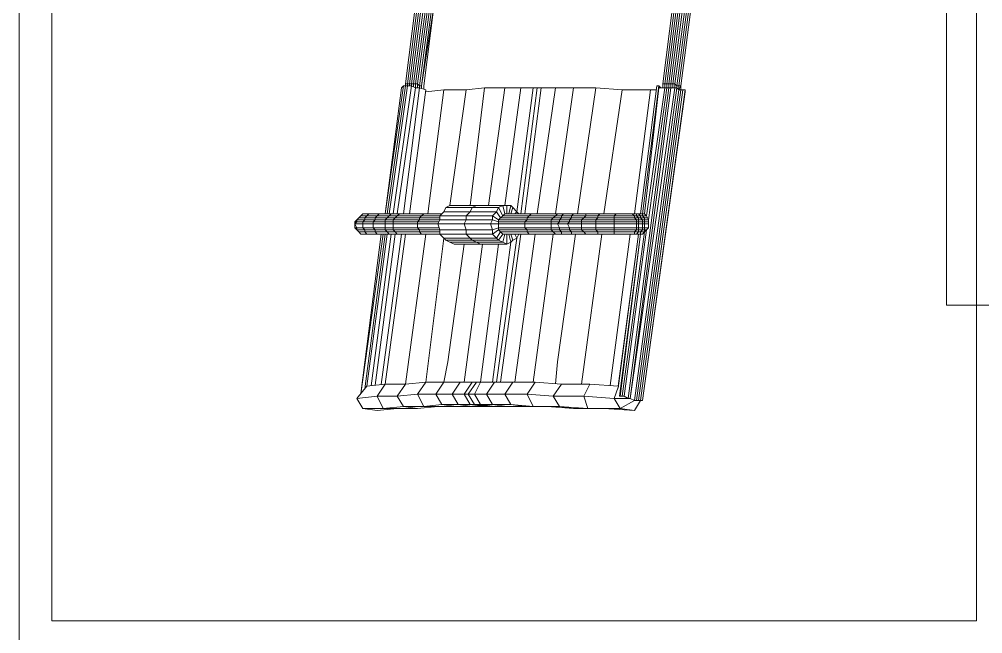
# Model space of a CAD drawing. Header units: inches. Extents: x 2013 to 15569, y -2551 to 2524.
# Drawn here: x 3660.9 to 3736, y 1940.5 to 1988.4 of the extents above; entities that cross this region are included whole.
import ezdxf

# ---------------------------------------------------------------- set-up
doc = ezdxf.new("R2010")
doc.units = ezdxf.units.IN
doc.header["$MEASUREMENT"] = 0
doc.layers.add('A-ELEV-PATT', color=8, linetype='Continuous', lineweight=18)
doc.layers.add('A-FURN', color=8, linetype='Continuous', lineweight=18)

msp = doc.modelspace()

# ---------------------------------------------------------------- linework, layer by layer
at = {"layer": 'A-ELEV-PATT'}
for p, q in [((3663.448, 1941.491), (3663.448, 2034.491)), ((3735.557, 1941.491), (3735.557, 2034.491))]:
    msp.add_line(p, q, dxfattribs=at)
at = {"layer": 'A-FURN'}
for p, q in [((3660.897, 1827.342), (3660.897, 2037.7)), ((3709.657, 1973.234), (3709.82, 1973.076)), ((3709.657, 1972.918), (3709.899, 1972.918)), ((3709.977, 1972.76), (3709.82, 1973.076)), ((3709.977, 1972.602), (3709.977, 1972.76)), ((3709.657, 1971.808), (3709.815, 1971.966)), ((3707.763, 1958.998), (3707.722, 1958.998)), ((3663.448, 1941.491), (3735.557, 1941.491))]:
    msp.add_line(p, q, dxfattribs=at)
at = {"layer": 'A-FURN', "lineweight": 0}
for p, q in [((3733.201, 2035.7), (3733.201, 1966.111)), ((3733.201, 1966.111), (3733.201, 2035.7)), ((3691.805, 1989.521), (3691.016, 1983.355)), ((3691.805, 1989.521), (3691.016, 1983.355)), ((3691.016, 1983.355), (3691.805, 1989.521)), ((3691.174, 1983.355), (3691.963, 1989.521)), ((3691.332, 1983.355), (3692.121, 1989.521)), ((3691.49, 1983.355), (3692.279, 1989.521)), ((3691.648, 1983.355), (3692.437, 1989.521)), ((3691.805, 1983.355), (3692.595, 1989.363)), ((3691.963, 1983.355), (3692.753, 1989.363)), ((3692.121, 1983.197), (3692.91, 1989.363)), ((3693.068, 1989.363), (3692.279, 1983.197)), ((3693.226, 1989.363), (3692.279, 1983.197)), ((3692.437, 1983.197), (3693.226, 1989.363)), ((3711.082, 1983.355), (3711.872, 1989.521)), ((3711.872, 1989.521), (3711.082, 1983.355)), ((3711.082, 1983.355), (3711.872, 1989.521)), ((3711.24, 1983.355), (3712.03, 1989.521)), ((3711.398, 1983.355), (3712.187, 1989.521)), ((3711.556, 1983.355), (3712.345, 1989.521)), ((3711.714, 1983.355), (3712.503, 1989.521)), ((3711.872, 1983.355), (3712.661, 1989.363)), ((3712.03, 1983.355), (3712.819, 1989.363)), ((3712.187, 1983.197), (3712.977, 1989.363)), ((3712.345, 1983.197), (3713.134, 1989.363)), ((3713.292, 1989.363), (3712.503, 1983.197)), ((3712.503, 1983.197), (3713.292, 1989.363)), ((3690.858, 1983.197), (3689.433, 1973.234)), ((3690.7, 1983.039), (3689.433, 1973.234)), ((3689.591, 1973.234), (3691.016, 1983.197)), ((3689.749, 1973.234), (3691.174, 1983.197)), ((3690.064, 1973.234), (3691.49, 1983.197)), ((3690.38, 1973.234), (3691.805, 1983.039)), ((3690.858, 1983.197), (3690.7, 1983.039)), ((3691.016, 1983.197), (3690.858, 1983.197)), ((3690.858, 1973.234), (3692.121, 1983.039)), ((3691.016, 1983.355), (3691.016, 1983.197)), ((3691.016, 1983.355), (3691.016, 1983.197)), ((3691.016, 1983.355), (3691.016, 1983.197)), ((3691.174, 1983.355), (3691.016, 1983.355)), ((3691.016, 1983.197), (3691.174, 1983.197)), ((3691.174, 1983.355), (3691.174, 1983.197)), ((3691.332, 1983.355), (3691.174, 1983.355)), ((3691.174, 1983.197), (3691.49, 1983.197)), ((3691.332, 1983.197), (3691.332, 1983.355)), ((3691.49, 1983.355), (3691.332, 1983.355)), ((3691.648, 1983.355), (3691.49, 1983.355)), ((3691.49, 1983.355), (3691.49, 1983.197)), ((3691.49, 1983.197), (3691.805, 1983.039)), ((3691.648, 1983.355), (3691.648, 1983.118)), ((3691.805, 1983.355), (3691.648, 1983.355)), ((3691.805, 1983.355), (3691.805, 1983.039)), ((3691.963, 1983.355), (3691.805, 1983.355)), ((3691.805, 1983.039), (3692.121, 1983.039)), ((3691.963, 1983.355), (3691.963, 1983.039)), ((3692.121, 1983.197), (3691.963, 1983.355)), ((3692.121, 1983.197), (3692.121, 1983.039)), ((3692.279, 1983.197), (3692.121, 1983.197)), ((3692.121, 1983.039), (3692.595, 1982.882)), ((3692.279, 1983.197), (3692.274, 1983.197)), ((3692.279, 1983.197), (3692.279, 1982.987)), ((3692.279, 1983.197), (3692.279, 1982.987)), ((3692.437, 1982.934), (3692.437, 1983.197)), ((3697.177, 1983.039), (3695.756, 1982.882)), ((3696.072, 1973.865), (3697.177, 1983.039)), ((3698.756, 1983.039), (3697.177, 1983.039)), ((3697.493, 1973.865), (3698.756, 1983.039)), ((3698.756, 1973.865), (3700.018, 1983.039)), ((3700.018, 1983.039), (3698.756, 1983.039)), ((3700.97, 1983.039), (3699.703, 1973.391)), ((3700.018, 1973.234), (3701.286, 1983.039)), ((3700.97, 1983.039), (3700.018, 1983.039)), ((3701.602, 1983.039), (3700.339, 1973.234)), ((3701.286, 1983.039), (3700.97, 1983.039)), ((3702.707, 1983.039), (3701.286, 1973.234)), ((3701.602, 1983.039), (3701.286, 1983.039)), ((3702.707, 1983.039), (3701.602, 1983.039)), ((3704.127, 1983.039), (3702.707, 1983.039)), ((3704.127, 1983.039), (3702.707, 1973.234)), ((3705.869, 1983.039), (3704.127, 1983.039)), ((3705.869, 1983.039), (3704.443, 1973.234)), ((3707.921, 1982.882), (3705.869, 1983.039)), ((3708.394, 1958.84), (3711.556, 1983.039)), ((3708.552, 1958.84), (3711.714, 1983.039)), ((3708.552, 1958.84), (3712.03, 1983.039)), ((3708.868, 1958.682), (3712.187, 1983.039)), ((3710.609, 1983.197), (3709.341, 1973.234)), ((3710.609, 1983.197), (3709.341, 1973.234)), ((3710.767, 1983.197), (3709.499, 1973.234)), ((3710.767, 1983.039), (3709.657, 1973.234)), ((3711.24, 1983.039), (3709.82, 1973.076)), ((3711.398, 1983.039), (3709.977, 1972.76)), ((3710.767, 1983.197), (3710.609, 1983.197)), ((3710.767, 1983.039), (3710.767, 1983.197)), ((3710.767, 1983.197), (3710.925, 1983.039)), ((3711.24, 1983.039), (3710.767, 1983.039)), ((3711.24, 1983.355), (3711.082, 1983.355)), ((3711.082, 1983.355), (3711.082, 1983.039)), ((3711.082, 1983.355), (3711.082, 1983.039)), ((3711.082, 1983.355), (3711.082, 1983.039)), ((3711.398, 1983.355), (3711.24, 1983.355)), ((3711.24, 1983.355), (3711.24, 1983.039)), ((3711.398, 1983.039), (3711.24, 1983.039)), ((3711.556, 1983.355), (3711.398, 1983.355)), ((3711.398, 1983.355), (3711.398, 1983.039)), ((3711.556, 1983.039), (3711.398, 1983.039)), ((3711.714, 1983.355), (3711.556, 1983.355)), ((3711.556, 1983.355), (3711.556, 1983.039)), ((3711.556, 1983.039), (3711.714, 1983.039)), ((3711.714, 1983.355), (3711.714, 1983.039)), ((3711.872, 1983.355), (3711.714, 1983.355)), ((3711.714, 1983.039), (3712.03, 1983.039)), ((3711.872, 1983.355), (3711.872, 1983.039)), ((3712.03, 1983.355), (3711.872, 1983.355)), ((3712.03, 1983.355), (3712.03, 1983.039)), ((3712.187, 1983.197), (3712.03, 1983.355)), ((3712.03, 1983.039), (3712.187, 1983.039)), ((3712.187, 1983.197), (3712.187, 1983.039)), ((3712.345, 1983.197), (3712.187, 1983.197)), ((3712.187, 1983.039), (3712.345, 1982.882)), ((3712.503, 1983.197), (3712.345, 1982.882)), ((3712.345, 1983.197), (3712.345, 1982.882)), ((3712.503, 1983.197), (3712.345, 1983.197)), ((3712.503, 1982.882), (3712.503, 1983.197)), ((3692.595, 1982.882), (3691.332, 1973.234)), ((3694.015, 1982.882), (3692.595, 1982.724)), ((3692.753, 1973.234), (3694.015, 1982.882)), ((3695.756, 1982.882), (3694.015, 1982.882)), ((3694.489, 1973.865), (3695.756, 1982.882)), ((3707.921, 1982.882), (3706.5, 1973.234)), ((3710.135, 1982.882), (3707.921, 1982.882)), ((3710.135, 1982.882), (3708.868, 1973.234)), ((3709.026, 1958.682), (3712.345, 1982.882)), ((3709.183, 1958.682), (3712.503, 1982.882)), ((3709.341, 1958.682), (3712.661, 1982.882)), ((3709.499, 1958.682), (3712.819, 1982.882)), ((3712.819, 1982.724), (3709.499, 1958.682)), ((3709.499, 1958.682), (3712.819, 1982.724)), ((3710.569, 1982.882), (3710.135, 1982.882)), ((3712.345, 1982.882), (3712.503, 1982.882)), ((3712.503, 1982.882), (3712.661, 1982.882)), ((3712.661, 1982.882), (3712.819, 1982.882)), ((3712.819, 1982.882), (3712.819, 1982.724)), ((3687.696, 1973.234), (3687.539, 1973.076)), ((3687.696, 1973.234), (3687.539, 1973.076)), ((3687.854, 1973.234), (3687.696, 1973.234)), ((3687.854, 1973.234), (3687.696, 1973.234)), ((3687.696, 1973.234), (3688.17, 1973.234)), ((3688.328, 1973.234), (3687.854, 1973.234)), ((3688.17, 1973.234), (3688.012, 1973.076)), ((3688.328, 1973.234), (3688.17, 1973.234)), ((3688.17, 1973.234), (3688.959, 1973.234)), ((3689.117, 1973.234), (3688.328, 1973.234)), ((3688.959, 1973.234), (3688.801, 1973.076)), ((3689.117, 1973.234), (3688.959, 1973.234)), ((3688.959, 1973.234), (3689.906, 1973.234)), ((3690.064, 1973.234), (3689.117, 1973.234)), ((3689.906, 1973.234), (3689.749, 1973.076)), ((3690.064, 1973.234), (3689.906, 1973.234)), ((3689.906, 1973.234), (3690.543, 1973.234)), ((3690.7, 1973.234), (3690.064, 1973.234)), ((3690.543, 1973.234), (3690.38, 1973.076)), ((3690.7, 1973.234), (3690.543, 1973.234)), ((3690.543, 1973.234), (3692.437, 1973.234)), ((3692.595, 1973.234), (3690.7, 1973.234)), ((3692.437, 1973.234), (3692.279, 1973.076)), ((3692.595, 1973.234), (3692.437, 1973.234)), ((3692.437, 1973.234), (3693.857, 1973.234)), ((3693.857, 1973.234), (3692.595, 1973.234)), ((3694.015, 1973.391), (3693.7, 1973.076)), ((3693.857, 1973.234), (3693.857, 1973.234)), ((3694.173, 1973.707), (3694.015, 1973.391)), ((3694.015, 1973.391), (3696.072, 1973.391)), ((3694.489, 1973.865), (3694.173, 1973.707)), ((3694.173, 1973.707), (3696.23, 1973.707)), ((3694.805, 1973.865), (3694.489, 1973.865)), ((3694.489, 1973.865), (3696.546, 1973.865)), ((3696.861, 1973.865), (3694.805, 1973.865)), ((3695.756, 1973.076), (3696.072, 1973.391)), ((3696.072, 1973.391), (3696.23, 1973.707)), ((3698.124, 1973.391), (3696.072, 1973.391)), ((3696.23, 1973.707), (3696.546, 1973.865)), ((3698.282, 1973.707), (3696.23, 1973.707)), ((3698.598, 1973.865), (3696.546, 1973.865)), ((3696.546, 1973.865), (3696.861, 1973.865)), ((3698.913, 1973.865), (3696.861, 1973.865)), ((3697.809, 1973.076), (3698.124, 1973.391)), ((3698.282, 1973.707), (3698.124, 1973.391)), ((3698.124, 1973.391), (3698.44, 1972.918)), ((3698.282, 1973.707), (3698.598, 1973.865)), ((3698.598, 1973.076), (3698.282, 1973.707)), ((3698.756, 1973.234), (3698.598, 1973.865)), ((3698.598, 1973.865), (3698.913, 1973.865)), ((3698.598, 1973.076), (3698.756, 1973.234)), ((3700.812, 1973.234), (3698.756, 1973.234)), ((3698.756, 1973.234), (3698.913, 1973.234)), ((3698.913, 1973.234), (3698.913, 1973.865)), ((3698.913, 1973.865), (3699.229, 1973.865)), ((3700.97, 1973.234), (3698.913, 1973.234)), ((3699.071, 1973.234), (3699.229, 1973.865)), ((3699.229, 1973.865), (3699.387, 1973.707)), ((3699.229, 1973.234), (3699.387, 1973.707)), ((3699.387, 1973.707), (3699.703, 1973.391)), ((3699.545, 1973.234), (3699.703, 1973.391)), ((3699.703, 1973.391), (3699.861, 1973.234)), ((3700.655, 1973.076), (3700.812, 1973.234)), ((3702.865, 1973.234), (3700.812, 1973.234)), ((3700.812, 1973.234), (3700.97, 1973.234)), ((3703.022, 1973.234), (3700.97, 1973.234)), ((3702.707, 1973.076), (3702.865, 1973.234)), ((3703.338, 1973.234), (3702.865, 1973.234)), ((3702.865, 1973.234), (3703.022, 1973.234)), ((3703.496, 1973.234), (3703.022, 1973.234)), ((3703.18, 1973.076), (3703.338, 1973.234)), ((3704.127, 1973.234), (3703.338, 1973.234)), ((3703.338, 1973.234), (3703.496, 1973.234)), ((3704.285, 1973.234), (3703.496, 1973.234)), ((3703.97, 1973.076), (3704.127, 1973.234)), ((3705.079, 1973.234), (3704.127, 1973.234)), ((3704.127, 1973.234), (3704.285, 1973.234)), ((3705.237, 1973.234), (3704.285, 1973.234)), ((3706.184, 1973.234), (3705.079, 1973.234)), ((3705.079, 1973.234), (3705.237, 1973.234)), ((3705.079, 1973.076), (3705.079, 1973.234)), ((3706.342, 1973.234), (3705.237, 1973.234)), ((3706.026, 1973.076), (3706.184, 1973.234)), ((3707.447, 1973.234), (3706.184, 1973.234)), ((3706.184, 1973.234), (3706.342, 1973.234)), ((3707.447, 1973.234), (3706.342, 1973.234)), ((3707.447, 1973.234), (3707.289, 1973.076)), ((3707.447, 1973.234), (3707.442, 1973.234)), ((3708.71, 1973.234), (3707.447, 1973.234)), ((3708.71, 1973.234), (3707.447, 1973.234)), ((3708.71, 1973.234), (3708.705, 1973.234)), ((3709.026, 1973.234), (3708.71, 1973.234)), ((3708.868, 1973.234), (3708.71, 1973.234)), ((3708.71, 1973.234), (3708.868, 1973.076)), ((3709.026, 1973.234), (3708.868, 1973.234)), ((3708.868, 1973.234), (3709.183, 1973.234)), ((3709.026, 1973.076), (3709.026, 1973.234)), ((3709.026, 1973.234), (3709.183, 1973.234)), ((3709.183, 1973.234), (3709.179, 1973.234)), ((3709.499, 1973.234), (3709.183, 1973.234)), ((3709.341, 1973.234), (3709.183, 1973.234)), ((3709.183, 1973.234), (3709.341, 1973.076)), ((3709.341, 1973.234), (3709.499, 1973.234)), ((3709.499, 1973.234), (3709.341, 1973.234)), ((3709.341, 1973.234), (3709.341, 1973.234)), ((3709.499, 1973.076), (3709.499, 1973.234)), ((3709.499, 1973.234), (3709.657, 1973.234)), ((3687.223, 1972.76), (3687.065, 1972.602)), ((3687.065, 1972.602), (3687.065, 1972.439)), ((3687.065, 1972.602), (3687.223, 1972.602)), ((3687.223, 1972.602), (3687.065, 1972.439)), ((3687.223, 1972.76), (3687.218, 1972.76)), ((3687.381, 1972.918), (3687.223, 1972.76)), ((3687.381, 1972.918), (3687.223, 1972.76)), ((3687.223, 1972.76), (3687.854, 1972.76)), ((3687.223, 1972.76), (3687.223, 1972.602)), ((3687.223, 1972.602), (3687.696, 1972.602)), ((3687.539, 1973.076), (3687.381, 1972.918)), ((3687.539, 1973.076), (3687.381, 1972.918)), ((3687.381, 1972.918), (3687.854, 1972.918)), ((3687.539, 1973.076), (3688.012, 1973.076)), ((3687.854, 1972.76), (3687.696, 1972.602)), ((3687.696, 1972.602), (3688.486, 1972.602)), ((3687.696, 1972.602), (3687.696, 1972.439)), ((3688.012, 1973.076), (3687.854, 1972.918)), ((3687.854, 1972.918), (3688.644, 1972.918)), ((3687.854, 1972.918), (3687.854, 1972.76)), ((3687.854, 1972.76), (3688.644, 1972.76)), ((3688.012, 1973.076), (3688.801, 1973.076)), ((3688.644, 1972.76), (3688.486, 1972.602)), ((3688.486, 1972.602), (3689.433, 1972.602)), ((3688.486, 1972.602), (3688.486, 1972.439)), ((3688.801, 1973.076), (3688.644, 1972.918)), ((3688.644, 1972.918), (3689.591, 1972.918)), ((3688.644, 1972.918), (3688.644, 1972.76)), ((3688.644, 1972.76), (3689.433, 1972.76)), ((3688.801, 1973.076), (3689.749, 1973.076)), ((3689.591, 1972.918), (3689.433, 1972.76)), ((3689.433, 1972.76), (3690.064, 1972.76)), ((3689.433, 1972.76), (3689.433, 1972.602)), ((3689.433, 1972.602), (3690.064, 1972.602)), ((3689.433, 1972.602), (3689.433, 1972.439)), ((3689.749, 1973.076), (3689.591, 1972.918)), ((3689.591, 1972.918), (3690.222, 1972.918)), ((3689.749, 1973.076), (3690.38, 1973.076)), ((3690.222, 1972.918), (3690.064, 1972.76)), ((3690.064, 1972.76), (3692.121, 1972.76)), ((3690.064, 1972.76), (3690.064, 1972.602)), ((3690.064, 1972.602), (3690.064, 1972.439)), ((3690.064, 1972.602), (3691.963, 1972.602)), ((3690.38, 1973.076), (3690.222, 1972.918)), ((3690.222, 1972.918), (3692.121, 1972.918)), ((3690.38, 1973.076), (3692.279, 1973.076)), ((3692.121, 1972.76), (3691.963, 1972.602)), ((3691.963, 1972.602), (3693.622, 1972.602)), ((3691.963, 1972.602), (3691.963, 1972.439)), ((3692.279, 1973.076), (3692.121, 1972.918)), ((3692.121, 1972.918), (3692.121, 1972.76)), ((3692.121, 1972.918), (3693.7, 1972.918)), ((3692.121, 1972.76), (3693.7, 1972.76)), ((3692.279, 1973.076), (3693.7, 1973.076)), ((3693.7, 1972.76), (3693.542, 1972.439)), ((3693.7, 1973.076), (3695.756, 1973.076)), ((3693.7, 1973.076), (3693.7, 1972.76)), ((3693.7, 1972.76), (3695.756, 1972.76)), ((3695.756, 1972.76), (3695.599, 1972.439)), ((3695.756, 1972.76), (3695.756, 1973.076)), ((3697.809, 1973.076), (3695.756, 1973.076)), ((3697.809, 1972.76), (3695.756, 1972.76)), ((3697.651, 1972.439), (3697.809, 1972.76)), ((3698.282, 1972.76), (3697.809, 1973.076)), ((3697.809, 1973.076), (3697.809, 1972.76)), ((3697.809, 1972.76), (3698.282, 1972.602)), ((3698.282, 1972.76), (3698.44, 1972.918)), ((3700.497, 1972.76), (3698.282, 1972.76)), ((3698.282, 1972.602), (3698.282, 1972.76)), ((3700.339, 1972.602), (3698.282, 1972.602)), ((3698.282, 1972.602), (3698.282, 1972.439)), ((3698.44, 1972.918), (3698.598, 1973.076)), ((3700.497, 1972.918), (3698.44, 1972.918)), ((3700.655, 1973.076), (3698.598, 1973.076)), ((3700.339, 1972.602), (3700.497, 1972.76)), ((3702.391, 1972.602), (3700.339, 1972.602)), ((3700.339, 1972.602), (3700.339, 1972.439)), ((3700.497, 1972.918), (3700.655, 1973.076)), ((3702.549, 1972.918), (3700.497, 1972.918)), ((3700.497, 1972.76), (3700.497, 1972.918)), ((3702.391, 1972.76), (3700.497, 1972.76)), ((3702.707, 1973.076), (3700.655, 1973.076)), ((3702.391, 1972.76), (3702.549, 1972.918)), ((3702.391, 1972.602), (3702.391, 1972.76)), ((3703.022, 1972.76), (3702.391, 1972.76)), ((3702.391, 1972.602), (3702.391, 1972.439)), ((3703.022, 1972.602), (3702.391, 1972.602)), ((3702.549, 1972.918), (3702.707, 1973.076)), ((3703.18, 1972.918), (3702.549, 1972.918)), ((3703.18, 1973.076), (3702.707, 1973.076)), ((3703.022, 1972.602), (3702.865, 1972.439)), ((3703.022, 1972.76), (3703.18, 1972.918)), ((3703.812, 1972.76), (3703.022, 1972.76)), ((3703.022, 1972.602), (3703.022, 1972.76)), ((3703.812, 1972.602), (3703.022, 1972.602)), ((3703.97, 1973.076), (3703.18, 1973.076)), ((3703.18, 1972.918), (3703.18, 1973.076)), ((3703.97, 1972.918), (3703.18, 1972.918)), ((3703.812, 1972.602), (3703.654, 1972.439)), ((3703.812, 1972.76), (3703.97, 1972.918)), ((3703.812, 1972.602), (3703.812, 1972.76)), ((3704.759, 1972.76), (3703.812, 1972.76)), ((3704.759, 1972.602), (3703.812, 1972.602)), ((3705.079, 1973.076), (3703.97, 1973.076)), ((3703.97, 1972.918), (3703.97, 1973.076)), ((3704.921, 1972.918), (3703.97, 1972.918)), ((3704.759, 1972.76), (3704.921, 1972.918)), ((3705.869, 1972.76), (3704.759, 1972.76)), ((3704.759, 1972.602), (3704.759, 1972.76)), ((3705.869, 1972.602), (3704.759, 1972.602)), ((3704.759, 1972.602), (3704.759, 1972.439)), ((3704.921, 1972.918), (3705.079, 1973.076)), ((3706.026, 1972.918), (3704.921, 1972.918)), ((3706.026, 1973.076), (3705.079, 1973.076)), ((3705.869, 1972.76), (3706.026, 1972.918)), ((3707.289, 1972.76), (3705.869, 1972.76)), ((3705.869, 1972.602), (3705.869, 1972.76)), ((3707.289, 1972.602), (3705.869, 1972.602)), ((3705.869, 1972.602), (3705.869, 1972.439)), ((3707.289, 1973.076), (3706.026, 1973.076)), ((3706.026, 1972.918), (3706.026, 1973.076)), ((3707.289, 1972.918), (3706.026, 1972.918)), ((3707.289, 1972.918), (3707.289, 1973.076)), ((3707.289, 1973.076), (3708.868, 1973.076)), ((3707.289, 1972.76), (3707.289, 1972.918)), ((3707.289, 1972.918), (3708.868, 1972.918)), ((3707.289, 1972.602), (3707.289, 1972.76)), ((3707.289, 1972.76), (3709.026, 1972.76)), ((3707.289, 1972.439), (3707.289, 1972.602)), ((3707.289, 1972.602), (3709.026, 1972.602)), ((3708.868, 1972.918), (3708.868, 1973.076)), ((3708.868, 1973.076), (3709.026, 1973.076)), ((3709.026, 1972.76), (3708.868, 1972.918)), ((3708.868, 1972.918), (3709.183, 1972.918)), ((3709.183, 1972.918), (3709.026, 1973.076)), ((3709.026, 1973.076), (3709.341, 1973.076)), ((3709.026, 1972.602), (3709.026, 1972.76)), ((3709.026, 1972.76), (3709.183, 1972.76)), ((3709.183, 1972.602), (3709.026, 1972.602)), ((3709.026, 1972.439), (3709.026, 1972.602)), ((3709.183, 1972.76), (3709.183, 1972.918)), ((3709.183, 1972.918), (3709.341, 1972.918)), ((3709.183, 1972.602), (3709.183, 1972.76)), ((3709.183, 1972.76), (3709.499, 1972.76)), ((3709.183, 1972.439), (3709.183, 1972.602)), ((3709.183, 1972.602), (3709.499, 1972.602)), ((3709.341, 1972.918), (3709.341, 1973.076)), ((3709.341, 1973.076), (3709.499, 1973.076)), ((3709.499, 1972.76), (3709.341, 1972.918)), ((3709.341, 1972.918), (3709.657, 1972.918)), ((3709.657, 1972.918), (3709.499, 1973.076)), ((3709.499, 1973.076), (3709.82, 1973.076)), ((3709.499, 1972.602), (3709.499, 1972.76)), ((3709.499, 1972.76), (3709.657, 1972.76)), ((3709.499, 1972.439), (3709.499, 1972.602)), ((3709.499, 1972.602), (3709.657, 1972.602)), ((3709.657, 1972.76), (3709.657, 1972.918)), ((3709.657, 1972.602), (3709.657, 1972.76)), ((3709.657, 1972.76), (3709.82, 1972.76)), ((3709.657, 1972.439), (3709.657, 1972.602)), ((3709.657, 1972.602), (3709.977, 1972.602)), ((3709.82, 1972.76), (3709.977, 1972.76)), ((3709.977, 1972.439), (3709.977, 1972.602)), ((3687.065, 1972.439), (3687.06, 1972.439)), ((3687.065, 1972.439), (3687.065, 1972.124)), ((3687.065, 1972.439), (3687.696, 1972.439)), ((3687.065, 1972.439), (3687.223, 1972.124)), ((3687.065, 1972.124), (3687.223, 1971.966)), ((3687.223, 1972.124), (3687.065, 1972.124)), ((3687.223, 1971.966), (3687.218, 1971.966)), ((3687.223, 1972.124), (3687.696, 1972.124)), ((3687.223, 1972.124), (3687.223, 1971.966)), ((3687.223, 1971.966), (3687.381, 1971.808)), ((3687.223, 1971.966), (3687.381, 1971.808)), ((3687.223, 1971.966), (3687.854, 1971.966)), ((3687.381, 1971.808), (3687.539, 1971.65)), ((3687.381, 1971.808), (3687.539, 1971.65)), ((3687.381, 1971.808), (3687.854, 1971.808)), ((3688.486, 1972.439), (3687.696, 1972.439)), ((3687.696, 1972.439), (3687.696, 1972.124)), ((3687.696, 1972.124), (3688.486, 1972.124)), ((3687.696, 1972.124), (3687.854, 1971.966)), ((3687.854, 1971.966), (3687.854, 1971.808)), ((3687.854, 1971.966), (3688.644, 1971.966)), ((3687.854, 1971.808), (3688.012, 1971.65)), ((3687.854, 1971.808), (3688.644, 1971.808)), ((3688.486, 1972.439), (3689.433, 1972.439)), ((3688.486, 1972.439), (3688.486, 1972.124)), ((3688.486, 1972.124), (3689.433, 1972.124)), ((3688.486, 1972.124), (3688.644, 1971.966)), ((3688.644, 1971.966), (3689.433, 1971.966)), ((3688.644, 1971.966), (3688.644, 1971.808)), ((3688.644, 1971.808), (3689.591, 1971.808)), ((3688.644, 1971.808), (3688.801, 1971.65)), ((3689.433, 1972.439), (3690.064, 1972.439)), ((3689.433, 1972.439), (3689.433, 1972.124)), ((3689.433, 1972.124), (3689.433, 1971.966)), ((3689.433, 1972.124), (3690.064, 1972.124)), ((3689.433, 1971.966), (3690.064, 1971.966)), ((3689.433, 1971.966), (3689.591, 1971.808)), ((3689.591, 1971.808), (3690.222, 1971.808)), ((3689.591, 1971.808), (3689.749, 1971.65)), ((3690.064, 1972.439), (3690.064, 1972.124)), ((3690.064, 1972.439), (3691.963, 1972.439)), ((3690.064, 1972.124), (3690.064, 1971.966)), ((3690.064, 1972.124), (3691.963, 1972.124)), ((3690.064, 1971.966), (3690.222, 1971.808)), ((3690.064, 1971.966), (3692.121, 1971.966)), ((3690.222, 1971.808), (3692.121, 1971.808)), ((3690.222, 1971.808), (3690.38, 1971.65)), ((3691.963, 1972.439), (3693.542, 1972.439)), ((3691.963, 1972.439), (3691.963, 1972.124)), ((3691.963, 1972.124), (3693.647, 1972.124)), ((3691.963, 1972.124), (3692.121, 1971.966)), ((3692.121, 1971.966), (3693.7, 1971.966)), ((3692.121, 1971.966), (3692.121, 1971.808)), ((3692.121, 1971.808), (3692.279, 1971.65)), ((3692.121, 1971.808), (3693.7, 1971.808)), ((3693.542, 1972.439), (3695.599, 1972.439)), ((3693.542, 1972.439), (3693.7, 1971.966)), ((3693.7, 1971.966), (3695.756, 1971.966)), ((3693.7, 1971.966), (3693.7, 1971.65)), ((3695.756, 1971.966), (3695.599, 1972.439)), ((3695.599, 1972.439), (3697.651, 1972.439)), ((3695.756, 1971.65), (3695.756, 1971.966)), ((3695.756, 1971.966), (3697.809, 1971.966)), ((3697.809, 1971.966), (3697.651, 1972.439)), ((3697.651, 1972.439), (3698.282, 1972.439)), ((3697.809, 1971.966), (3698.282, 1972.124)), ((3697.809, 1971.65), (3697.809, 1971.966)), ((3697.809, 1971.65), (3698.282, 1971.966)), ((3698.124, 1971.335), (3698.44, 1971.808)), ((3698.282, 1972.124), (3698.282, 1972.439)), ((3698.282, 1972.439), (3700.339, 1972.439)), ((3698.282, 1971.966), (3698.282, 1972.124)), ((3698.282, 1972.124), (3700.339, 1972.124)), ((3698.44, 1971.808), (3698.282, 1971.966)), ((3698.282, 1971.966), (3700.497, 1971.966)), ((3698.598, 1971.65), (3698.44, 1971.808)), ((3698.44, 1971.808), (3700.497, 1971.808)), ((3700.339, 1972.124), (3700.339, 1972.439)), ((3700.339, 1972.439), (3702.391, 1972.439)), ((3700.497, 1971.966), (3700.339, 1972.124)), ((3700.339, 1972.124), (3702.391, 1972.124)), ((3700.497, 1971.808), (3700.497, 1971.966)), ((3700.497, 1971.966), (3702.391, 1971.966)), ((3700.655, 1971.65), (3700.497, 1971.808)), ((3700.497, 1971.808), (3702.549, 1971.808)), ((3702.391, 1972.124), (3702.391, 1972.439)), ((3702.391, 1972.439), (3702.865, 1972.439)), ((3702.391, 1971.966), (3702.391, 1972.124)), ((3702.391, 1972.124), (3703.022, 1972.124)), ((3702.549, 1971.808), (3702.391, 1971.966)), ((3702.391, 1971.966), (3703.022, 1971.966)), ((3702.707, 1971.65), (3702.549, 1971.808)), ((3702.549, 1971.808), (3703.18, 1971.808)), ((3703.022, 1972.124), (3702.865, 1972.439)), ((3702.865, 1972.439), (3703.654, 1972.439)), ((3703.022, 1971.966), (3703.022, 1972.124)), ((3703.022, 1972.124), (3703.812, 1972.124)), ((3703.18, 1971.808), (3703.022, 1971.966)), ((3703.022, 1971.966), (3703.812, 1971.966)), ((3703.18, 1971.65), (3703.18, 1971.808)), ((3703.18, 1971.808), (3703.97, 1971.808)), ((3703.812, 1972.124), (3703.654, 1972.439)), ((3703.654, 1972.439), (3704.759, 1972.439)), ((3703.812, 1971.966), (3703.812, 1972.124)), ((3703.812, 1972.124), (3704.759, 1972.124)), ((3703.97, 1971.808), (3703.812, 1971.966)), ((3703.812, 1971.966), (3704.759, 1971.966)), ((3703.97, 1971.65), (3703.97, 1971.808)), ((3703.97, 1971.808), (3704.921, 1971.808)), ((3704.759, 1972.124), (3704.759, 1972.439)), ((3704.759, 1972.439), (3705.869, 1972.439)), ((3704.759, 1971.966), (3704.759, 1972.124)), ((3704.759, 1972.124), (3705.869, 1972.124)), ((3704.921, 1971.808), (3704.759, 1971.966)), ((3704.759, 1971.966), (3705.869, 1971.966)), ((3705.079, 1971.65), (3704.921, 1971.808)), ((3704.921, 1971.808), (3706.026, 1971.808)), ((3705.869, 1972.124), (3705.869, 1972.439)), ((3705.869, 1972.439), (3707.289, 1972.439)), ((3705.869, 1971.966), (3705.869, 1972.124)), ((3705.869, 1972.124), (3707.289, 1972.124)), ((3706.026, 1971.808), (3705.869, 1971.966)), ((3705.869, 1971.966), (3707.289, 1971.966)), ((3706.026, 1971.65), (3706.026, 1971.808)), ((3706.026, 1971.808), (3707.289, 1971.808)), ((3709.026, 1972.439), (3707.289, 1972.439)), ((3707.289, 1972.124), (3707.289, 1972.439)), ((3709.026, 1972.124), (3707.289, 1972.124)), ((3707.289, 1971.966), (3707.289, 1972.124)), ((3709.026, 1971.966), (3707.289, 1971.966)), ((3707.289, 1971.808), (3707.289, 1971.966)), ((3708.868, 1971.808), (3707.289, 1971.808)), ((3707.289, 1971.65), (3707.289, 1971.808)), ((3707.921, 1958.998), (3709.657, 1971.808)), ((3708.078, 1958.998), (3709.82, 1971.966)), ((3708.868, 1971.808), (3709.026, 1971.966)), ((3708.868, 1971.65), (3708.868, 1971.808)), ((3709.183, 1971.808), (3708.868, 1971.808)), ((3709.183, 1972.439), (3709.026, 1972.439)), ((3709.026, 1972.124), (3709.026, 1972.439)), ((3709.183, 1972.124), (3709.026, 1972.124)), ((3709.026, 1971.966), (3709.026, 1972.124)), ((3709.183, 1971.966), (3709.026, 1971.966)), ((3709.026, 1971.65), (3709.183, 1971.808)), ((3709.499, 1972.439), (3709.183, 1972.439)), ((3709.183, 1972.124), (3709.183, 1972.439)), ((3709.499, 1972.124), (3709.183, 1972.124)), ((3709.183, 1971.966), (3709.183, 1972.124)), ((3709.183, 1971.808), (3709.183, 1971.966)), ((3709.499, 1971.966), (3709.183, 1971.966)), ((3709.341, 1971.808), (3709.183, 1971.808)), ((3709.341, 1971.808), (3709.499, 1971.966)), ((3709.657, 1971.808), (3709.341, 1971.808)), ((3709.341, 1971.65), (3709.341, 1971.808)), ((3709.657, 1972.439), (3709.499, 1972.439)), ((3709.499, 1972.124), (3709.499, 1972.439)), ((3709.657, 1972.124), (3709.499, 1972.124)), ((3709.499, 1971.966), (3709.499, 1972.124)), ((3709.657, 1971.966), (3709.499, 1971.966)), ((3709.499, 1971.65), (3709.657, 1971.808)), ((3709.657, 1972.124), (3709.657, 1972.439)), ((3709.977, 1972.439), (3709.657, 1972.439)), ((3709.977, 1972.124), (3709.657, 1972.124)), ((3709.657, 1971.966), (3709.657, 1972.124)), ((3709.657, 1971.808), (3709.657, 1971.966)), ((3709.82, 1971.966), (3709.657, 1971.966)), ((3709.977, 1972.124), (3709.82, 1971.966)), ((3709.977, 1972.124), (3709.977, 1972.439)), ((3689.275, 1971.65), (3687.523, 1959.2)), ((3687.539, 1971.65), (3687.696, 1971.65)), ((3687.539, 1971.65), (3687.696, 1971.65)), ((3687.539, 1971.65), (3688.012, 1971.65)), ((3689.117, 1971.65), (3687.548, 1959.23)), ((3687.696, 1971.65), (3687.854, 1971.65)), ((3687.696, 1971.65), (3688.17, 1971.65)), ((3687.696, 1971.65), (3687.854, 1971.65)), ((3689.433, 1971.65), (3687.849, 1959.592)), ((3687.854, 1971.65), (3688.328, 1971.65)), ((3689.591, 1971.65), (3688.012, 1959.787)), ((3688.012, 1971.65), (3688.17, 1971.65)), ((3688.012, 1971.65), (3688.801, 1971.65)), ((3688.17, 1971.65), (3688.328, 1971.65)), ((3688.17, 1971.65), (3688.959, 1971.65)), ((3688.328, 1971.65), (3689.117, 1971.65)), ((3689.906, 1971.65), (3688.333, 1959.823)), ((3690.222, 1971.65), (3688.653, 1959.859)), ((3688.801, 1971.65), (3689.749, 1971.65)), ((3688.801, 1971.65), (3688.959, 1971.65)), ((3688.959, 1971.65), (3689.906, 1971.65)), ((3688.959, 1971.65), (3689.117, 1971.65)), ((3690.7, 1971.65), (3689.112, 1959.91)), ((3689.117, 1971.65), (3690.064, 1971.65)), ((3689.433, 1959.945), (3691.016, 1971.65)), ((3689.749, 1971.65), (3690.38, 1971.65)), ((3689.749, 1971.65), (3689.906, 1971.65)), ((3689.906, 1971.65), (3690.064, 1971.65)), ((3689.906, 1971.65), (3690.543, 1971.65)), ((3690.064, 1971.65), (3690.7, 1971.65)), ((3690.38, 1971.65), (3692.279, 1971.65)), ((3690.38, 1971.65), (3690.543, 1971.65)), ((3690.543, 1971.65), (3690.7, 1971.65)), ((3690.543, 1971.65), (3692.437, 1971.65)), ((3690.7, 1971.65), (3692.595, 1971.65)), ((3692.595, 1971.65), (3691.016, 1959.945)), ((3692.279, 1971.65), (3692.437, 1971.65)), ((3692.279, 1971.65), (3693.7, 1971.65)), ((3692.437, 1971.65), (3692.595, 1971.65)), ((3692.437, 1971.65), (3693.857, 1971.65)), ((3692.595, 1971.65), (3693.857, 1971.65)), ((3694.015, 1971.335), (3692.595, 1960.108)), ((3693.7, 1971.65), (3695.756, 1971.65)), ((3693.7, 1971.65), (3694.015, 1971.335)), ((3694.015, 1971.335), (3696.072, 1971.335)), ((3694.015, 1971.335), (3694.173, 1971.177)), ((3694.173, 1971.177), (3696.23, 1971.177)), ((3694.173, 1971.177), (3694.489, 1971.019)), ((3694.489, 1971.019), (3694.805, 1970.861)), ((3694.489, 1971.019), (3696.546, 1971.019)), ((3696.072, 1971.335), (3695.756, 1971.65)), ((3695.756, 1971.65), (3697.809, 1971.65)), ((3696.23, 1971.177), (3696.072, 1971.335)), ((3696.072, 1971.335), (3698.124, 1971.335)), ((3696.546, 1971.019), (3696.23, 1971.177)), ((3696.23, 1971.177), (3698.282, 1971.177)), ((3696.861, 1970.861), (3696.546, 1971.019)), ((3696.546, 1971.019), (3698.598, 1971.019)), ((3698.124, 1971.335), (3697.809, 1971.65)), ((3699.229, 1971.019), (3697.809, 1960.108)), ((3698.282, 1971.177), (3698.124, 1971.335)), ((3698.124, 1960.108), (3699.703, 1971.335)), ((3698.282, 1971.177), (3698.598, 1971.65)), ((3698.598, 1971.019), (3698.282, 1971.177)), ((3700.018, 1971.65), (3698.44, 1960.108)), ((3698.598, 1971.019), (3698.756, 1971.65)), ((3698.756, 1971.65), (3698.598, 1971.65)), ((3698.598, 1971.65), (3700.655, 1971.65)), ((3698.913, 1970.861), (3698.598, 1971.019)), ((3698.913, 1971.65), (3698.756, 1971.65)), ((3698.756, 1971.65), (3700.812, 1971.65)), ((3698.913, 1970.861), (3698.913, 1971.65)), ((3698.913, 1971.65), (3700.97, 1971.65)), ((3699.229, 1971.019), (3698.913, 1970.861)), ((3699.229, 1971.019), (3699.071, 1971.65)), ((3699.387, 1971.177), (3699.229, 1971.65)), ((3699.387, 1971.177), (3699.229, 1971.019)), ((3699.703, 1971.335), (3699.387, 1971.177)), ((3699.703, 1971.335), (3699.545, 1971.65)), ((3701.128, 1971.65), (3699.545, 1960.108)), ((3699.861, 1971.65), (3699.703, 1971.335)), ((3700.812, 1971.65), (3700.655, 1971.65)), ((3700.655, 1971.65), (3702.707, 1971.65)), ((3700.97, 1971.65), (3700.812, 1971.65)), ((3700.812, 1971.65), (3702.865, 1971.65)), ((3700.97, 1971.65), (3703.022, 1971.65)), ((3702.549, 1971.65), (3700.97, 1960.108)), ((3702.865, 1971.65), (3702.707, 1971.65)), ((3702.707, 1971.65), (3703.18, 1971.65)), ((3703.022, 1971.65), (3702.865, 1971.65)), ((3702.865, 1971.65), (3703.338, 1971.65)), ((3702.865, 1961.686), (3704.285, 1971.65)), ((3703.022, 1971.65), (3703.496, 1971.65)), ((3703.338, 1971.65), (3703.18, 1971.65)), ((3703.18, 1971.65), (3703.97, 1971.65)), ((3703.496, 1971.65), (3703.338, 1971.65)), ((3703.338, 1971.65), (3704.127, 1971.65)), ((3703.496, 1971.65), (3704.285, 1971.65)), ((3704.127, 1971.65), (3703.97, 1971.65)), ((3703.97, 1971.65), (3705.079, 1971.65)), ((3704.285, 1971.65), (3704.127, 1971.65)), ((3704.127, 1971.65), (3705.079, 1971.65)), ((3704.285, 1971.65), (3705.237, 1971.65)), ((3706.342, 1971.65), (3704.759, 1959.945)), ((3705.237, 1971.65), (3705.079, 1971.65)), ((3705.079, 1971.65), (3706.184, 1971.65)), ((3705.079, 1971.65), (3706.026, 1971.65)), ((3705.237, 1971.65), (3706.342, 1971.65)), ((3706.184, 1971.65), (3706.026, 1971.65)), ((3706.026, 1971.65), (3707.289, 1971.65)), ((3706.342, 1971.65), (3706.184, 1971.65)), ((3706.184, 1971.65), (3707.447, 1971.65)), ((3706.342, 1971.65), (3707.447, 1971.65)), ((3708.552, 1971.65), (3706.979, 1959.832)), ((3707.447, 1971.65), (3707.289, 1971.65)), ((3708.868, 1971.65), (3707.289, 1971.65)), ((3708.71, 1971.65), (3707.447, 1971.65)), ((3708.71, 1971.65), (3707.447, 1971.65)), ((3709.183, 1971.65), (3707.605, 1959.787)), ((3709.183, 1971.65), (3707.605, 1959.63)), ((3709.341, 1971.65), (3707.722, 1958.998)), ((3707.763, 1958.998), (3709.341, 1971.65)), ((3708.868, 1971.65), (3708.71, 1971.65)), ((3709.026, 1971.65), (3708.71, 1971.65)), ((3708.71, 1971.65), (3708.868, 1971.65)), ((3709.026, 1971.65), (3708.868, 1971.65)), ((3709.183, 1971.65), (3708.868, 1971.65)), ((3708.868, 1971.65), (3709.026, 1971.65)), ((3709.183, 1971.65), (3709.026, 1971.65)), ((3709.341, 1971.65), (3709.026, 1971.65)), ((3709.499, 1971.65), (3709.183, 1971.65)), ((3709.183, 1971.65), (3709.341, 1971.65)), ((3709.341, 1971.65), (3709.183, 1971.65)), ((3709.499, 1971.65), (3709.341, 1971.65)), ((3709.499, 1971.65), (3709.494, 1971.65)), ((3695.599, 1970.861), (3694.331, 1961.686)), ((3694.805, 1970.861), (3696.861, 1970.861)), ((3697.019, 1970.861), (3695.599, 1960.108)), ((3696.861, 1970.861), (3698.913, 1970.861)), ((3698.282, 1970.861), (3696.861, 1960.108)), ((3736.52, 1966.111), (3733.201, 1966.111)), ((3733.201, 1966.111), (3736.52, 1966.111)), ((3694.015, 1960.108), (3694.331, 1961.686)), ((3702.71, 1959.983), (3702.865, 1961.686)), ((3687.223, 1958.84), (3688.012, 1959.787)), ((3689.433, 1959.945), (3688.012, 1959.787)), ((3688.801, 1958.998), (3689.433, 1959.945)), ((3689.433, 1959.945), (3691.016, 1959.945)), ((3690.38, 1958.998), (3691.016, 1959.945)), ((3691.016, 1959.945), (3692.595, 1960.108)), ((3691.963, 1959.156), (3692.595, 1960.108)), ((3692.595, 1960.108), (3694.015, 1960.108)), ((3693.384, 1959.156), (3694.015, 1960.108)), ((3694.015, 1960.108), (3695.283, 1960.108)), ((3694.647, 1959.156), (3695.283, 1960.108)), ((3695.283, 1960.108), (3696.388, 1960.108)), ((3696.223, 1960.108), (3695.599, 1959.156)), ((3695.914, 1959.156), (3696.546, 1960.108)), ((3696.861, 1960.108), (3696.388, 1959.156)), ((3696.546, 1960.108), (3696.388, 1960.108)), ((3696.388, 1960.108), (3696.388, 1960.108)), ((3696.546, 1960.108), (3696.861, 1960.108)), ((3697.966, 1960.108), (3696.861, 1960.108)), ((3697.966, 1960.108), (3697.335, 1959.156)), ((3699.387, 1960.108), (3697.966, 1960.108)), ((3699.387, 1960.108), (3698.756, 1959.156)), ((3701.128, 1960.108), (3699.387, 1960.108)), ((3701.128, 1960.108), (3700.497, 1959.156)), ((3703.18, 1959.945), (3701.128, 1960.108)), ((3703.18, 1959.945), (3702.549, 1958.998)), ((3705.395, 1959.945), (3703.18, 1959.945)), ((3705.395, 1959.945), (3704.921, 1958.998)), ((3707.605, 1959.787), (3705.395, 1959.945)), ((3707.605, 1959.704), (3707.289, 1958.84)), ((3688.801, 1958.998), (3687.223, 1958.84)), ((3690.38, 1958.998), (3688.801, 1958.998)), ((3688.801, 1958.998), (3689.275, 1958.051)), ((3691.963, 1959.156), (3690.38, 1958.998)), ((3690.858, 1958.209), (3690.38, 1958.998)), ((3693.384, 1959.156), (3691.963, 1959.156)), ((3692.437, 1958.209), (3691.963, 1959.156)), ((3694.647, 1959.156), (3693.384, 1959.156)), ((3693.857, 1958.367), (3693.384, 1959.156)), ((3694.647, 1959.156), (3695.12, 1958.367)), ((3695.599, 1959.156), (3694.647, 1959.156)), ((3695.599, 1959.156), (3695.914, 1959.156)), ((3696.072, 1958.367), (3695.599, 1959.156)), ((3695.914, 1959.156), (3696.388, 1959.156)), ((3695.914, 1959.156), (3696.388, 1958.367)), ((3697.335, 1959.156), (3696.388, 1959.156)), ((3696.388, 1959.156), (3696.861, 1958.367)), ((3698.756, 1959.156), (3697.335, 1959.156)), ((3697.335, 1959.156), (3697.809, 1958.367)), ((3700.497, 1959.156), (3698.756, 1959.156)), ((3698.756, 1959.156), (3699.229, 1958.367)), ((3702.549, 1958.998), (3700.497, 1959.156)), ((3700.497, 1959.156), (3700.97, 1958.209)), ((3704.921, 1958.998), (3702.549, 1958.998)), ((3702.549, 1958.998), (3703.022, 1958.209)), ((3707.289, 1958.84), (3704.921, 1958.998)), ((3704.921, 1958.998), (3705.237, 1958.051)), ((3707.921, 1958.998), (3707.763, 1958.998)), ((3707.921, 1958.998), (3707.916, 1958.998)), ((3708.078, 1958.998), (3707.921, 1958.998)), ((3708.394, 1958.84), (3708.078, 1958.998)), ((3687.223, 1958.84), (3687.696, 1958.051)), ((3689.275, 1958.051), (3690.858, 1958.209)), ((3690.858, 1958.209), (3691.963, 1958.051)), ((3692.437, 1958.209), (3690.858, 1958.209)), ((3691.963, 1958.051), (3693.542, 1958.209)), ((3693.857, 1958.367), (3692.437, 1958.209)), ((3692.437, 1958.209), (3693.542, 1958.209)), ((3693.542, 1958.209), (3694.962, 1958.209)), ((3693.857, 1958.367), (3694.962, 1958.209)), ((3695.12, 1958.367), (3693.857, 1958.367)), ((3694.962, 1958.209), (3696.23, 1958.209)), ((3696.23, 1958.209), (3695.12, 1958.367)), ((3695.12, 1958.367), (3696.072, 1958.367)), ((3696.388, 1958.367), (3696.072, 1958.367)), ((3697.177, 1958.209), (3696.072, 1958.367)), ((3696.23, 1958.209), (3697.177, 1958.209)), ((3697.651, 1958.209), (3696.388, 1958.367)), ((3696.388, 1958.367), (3696.861, 1958.367)), ((3697.809, 1958.367), (3696.861, 1958.367)), ((3696.861, 1958.367), (3697.966, 1958.209)), ((3697.177, 1958.209), (3697.651, 1958.209)), ((3697.651, 1958.209), (3697.966, 1958.209)), ((3699.229, 1958.367), (3697.809, 1958.367)), ((3697.809, 1958.367), (3698.913, 1958.209)), ((3697.966, 1958.209), (3698.913, 1958.209)), ((3698.913, 1958.209), (3700.339, 1958.209)), ((3700.97, 1958.209), (3699.229, 1958.367)), ((3699.229, 1958.367), (3700.339, 1958.209)), ((3700.339, 1958.209), (3702.075, 1958.209)), ((3703.022, 1958.209), (3700.97, 1958.209)), ((3700.97, 1958.209), (3702.075, 1958.209)), ((3702.075, 1958.209), (3704.127, 1958.051)), ((3705.237, 1958.051), (3703.022, 1958.209)), ((3703.022, 1958.209), (3704.127, 1958.051)), ((3707.289, 1958.84), (3708.394, 1958.84)), ((3707.289, 1958.84), (3707.763, 1958.051)), ((3708.868, 1958.682), (3707.763, 1958.051)), ((3708.552, 1958.84), (3708.394, 1958.84)), ((3708.868, 1958.682), (3708.552, 1958.84)), ((3709.026, 1958.682), (3708.868, 1958.682)), ((3709.341, 1958.682), (3708.868, 1957.893)), ((3709.183, 1958.682), (3709.026, 1958.682)), ((3709.341, 1958.682), (3709.183, 1958.682)), ((3709.499, 1958.682), (3709.341, 1958.682)), ((3709.499, 1958.682), (3709.494, 1958.682)), ((3688.801, 1957.893), (3687.696, 1958.051)), ((3687.696, 1958.051), (3689.275, 1958.051)), ((3688.801, 1957.893), (3690.38, 1958.051)), ((3690.38, 1958.051), (3689.275, 1958.051)), ((3690.38, 1958.051), (3691.963, 1958.051)), ((3704.127, 1958.051), (3706.5, 1958.051)), ((3707.763, 1958.051), (3705.237, 1958.051)), ((3705.237, 1958.051), (3706.5, 1958.051)), ((3706.5, 1958.051), (3708.868, 1957.893)), ((3707.763, 1958.051), (3708.868, 1957.893))]:
    msp.add_line(p, q, dxfattribs=at)

doc.saveas('drawing.dxf')
